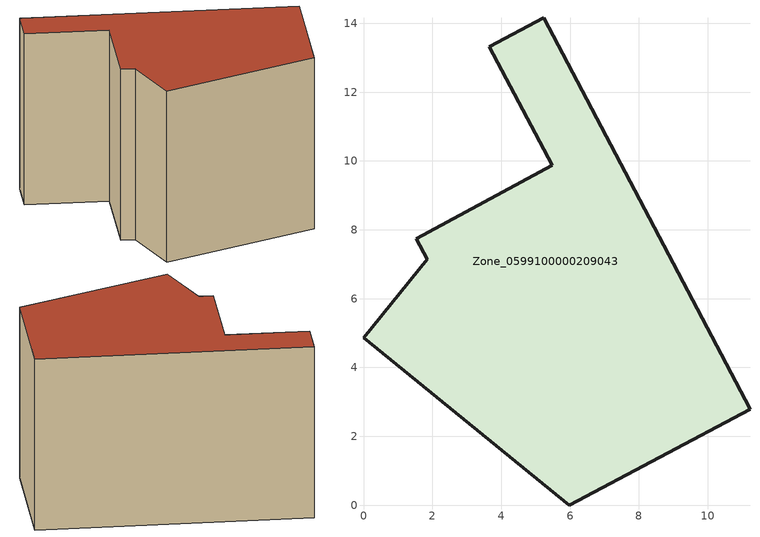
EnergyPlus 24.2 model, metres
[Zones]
Zone_0599100000209043
 floor ground (C_G): 0,4.87 1.85,7.15 1.53,7.74 5.49,9.87 3.66,13.32 5.24,14.16 11.23,2.79 5.98,0 z0
 wall outside (C_F): 5.98,0 11.23,2.79 5.24,14.16 3.66,13.32 5.49,9.87 1.53,7.74 1.85,7.15 0,4.87 5.98,0 z0:8.54
 roof outside (C_R): 1.85,7.15 0,4.87 5.98,0 11.23,2.79 5.24,14.16 3.66,13.32 5.49,9.87 1.53,7.74 z8.54
[BUILDING]
Pand.0599100000209043: North Axis=0; Terrain=City; Loads Convergence Tolerance Value=0.04; Temperature Convergence Tolerance Value=0.4; Solar Distribution=FullExterior; Maximum Number of Warmup Days=25; Minimum Number of Warmup Days=1
[Site:Location]
Rotterdam.The.Hague.AP_ZH_NLD Design_Conditions: Latitude=51.96; Longitude=4.45; Time Zone=1; Elevation=-4.5
[SITE:GROUNDTEMPERATURE:BUILDINGSURFACE]
18, 18, 18, 18, 18, 18, 18, 18, 18, 18, 18, 18
[MATERIAL] Thermal Absorptance=0.9; Solar Absorptance=0.7; Visible Absorptance=0.7
Name | Roughness | Thickness | Conductivity | Density | Specific Heat
G.TI.1975-1991 | MediumSmooth | 0.15 | 0.288461 | 540 | 1210
F.TI.1975-1991 | Rough | 0.3 | 0.230769 | 1920 | 840
R.TI.1975-1991 | MediumRough | 0.2 | 0.153846 | 1500 | 1000
[CONSTRUCTION]
C_G: G.TI.1975-1991
C_F: F.TI.1975-1991
C_R: R.TI.1975-1991
[ZONE]
Zone_0599100000209043: Type=1; Multiplier=1; Ceiling Height=Autocalculate; Volume=Autocalculate; Floor Area=autocalculate; Part of Total Floor Area=Yes
[ZONEINFILTRATION:DESIGNFLOWRATE]
Infil_Zone_0599100000209043: Zone or ZoneList or Space or SpaceList=Zone_0599100000209043; Schedule=AlwaysOn; Design Flow Rate Calculation Method=Flow/Area; Flow Rate per Floor Area=0.003; Constant Term Coefficient=1; Temperature Term Coefficient=0; Velocity Term Coefficient=0; Velocity Squared Term Coefficient=0
[HVACTEMPLATE:ZONE:IDEALLOADSAIRSYSTEM]
Zone_0599100000209043: Maximum Heating Supply Air Temperature=50; Minimum Cooling Supply Air Temperature=13; Maximum Heating Supply Air Humidity Ratio=0.0156; Minimum Cooling Supply Air Humidity Ratio=0.0077; Heating Limit=NoLimit; Cooling Limit=NoLimit; Dehumidification Control Type=ConstantSensibleHeatRatio; Cooling Sensible Heat Ratio=0.7; Dehumidification Setpoint=60; Humidification Control Type=None; Humidification Setpoint=30; Outdoor Air Method=None; Outdoor Air Flow Rate per Person=0.00944; Outdoor Air Flow Rate per Zone Floor Area=0; Outdoor Air Flow Rate per Zone=0; Demand Controlled Ventilation Type=None; Outdoor Air Economizer Type=NoEconomizer; Heat Recovery Type=None; Sensible Heat Recovery Effectiveness=0.7; Latent Heat Recovery Effectiveness=0.65
[ZONECONTROL:THERMOSTAT]
ThermostatControl_Zone_0599100000209043: Zone or ZoneList=Zone_0599100000209043; Control Type Schedule=DualSetpointControlType; Control 1=Thermostat_Zone_0599100000209043; Temperature Difference Between Cutout And Setpoint=0
[THERMOSTATSETPOINT:DUALSETPOINT]
Thermostat_Zone_0599100000209043: Heating Setpoint Temperature Schedule=HeatingSetpoint_Zone_0599100000209043; Cooling Setpoint Temperature Schedule=CoolingSetpoint_Zone_0599100000209043
[SCHEDULE:COMPACT]
HeatingSetpoint_Zone_0599100000209043: Through: 12/31, For: AllDays, Until: 24:00, 21
CoolingSetpoint_Zone_0599100000209043: Through: 12/31, For: AllDays, Until: 24:00, 24
DualSetpointControlType: Through: 12/31, For: AllDays, Until: 24:00, 4
AlwaysOn: Through: 12/31, For: AllDays, Until: 24:00, 1
